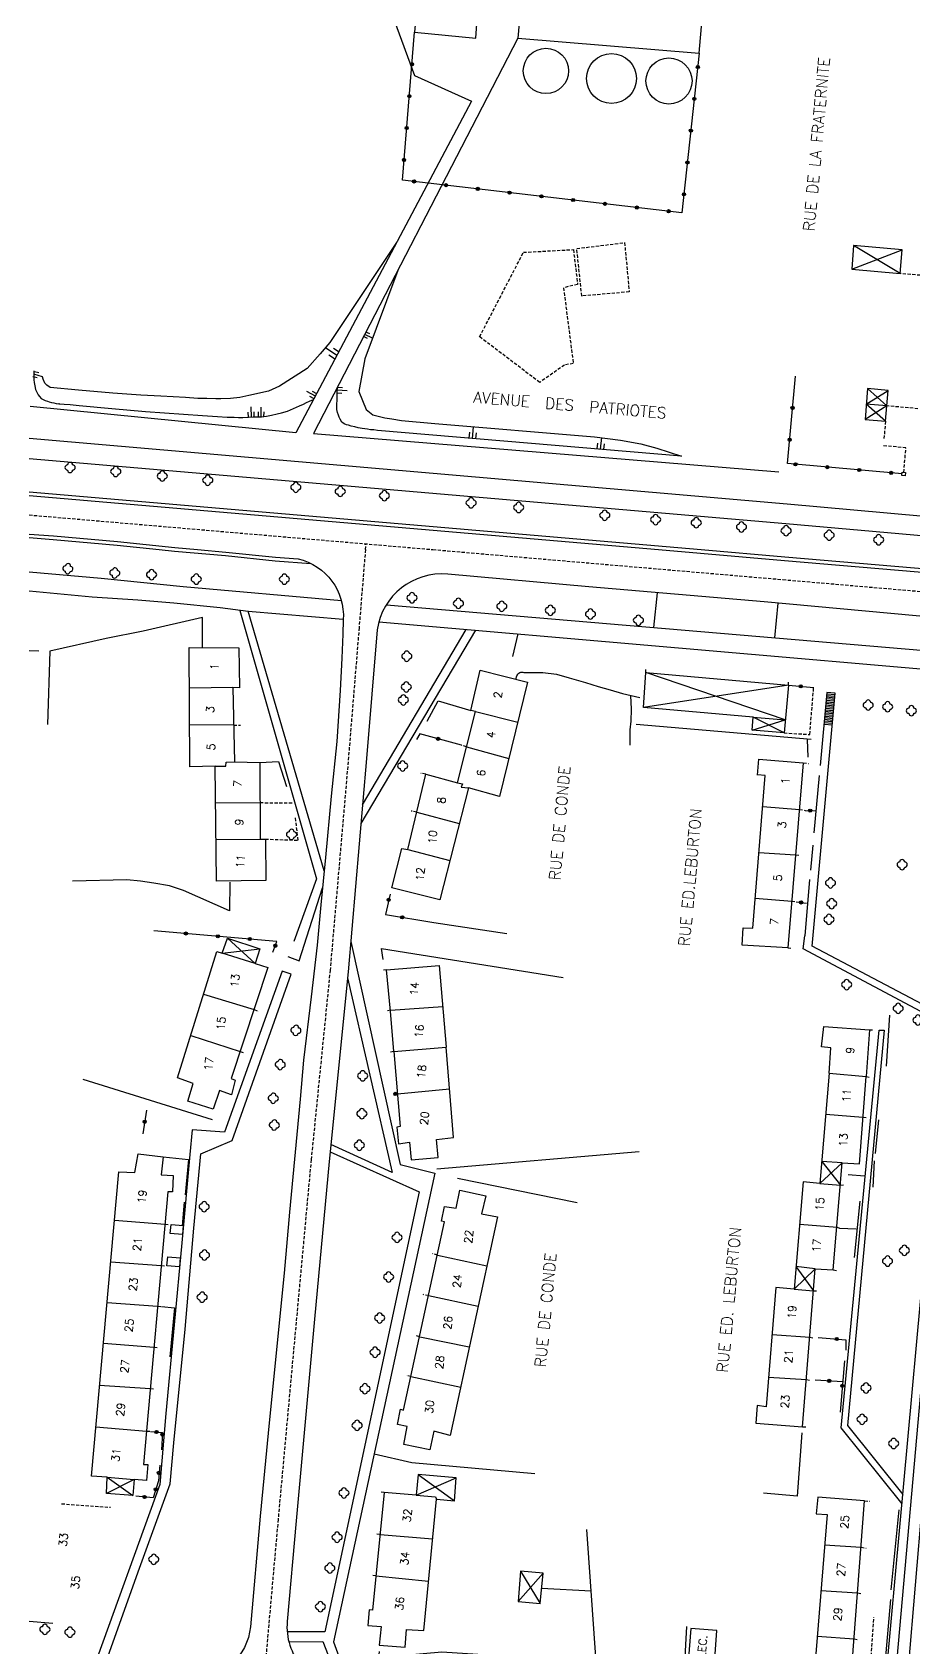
# Model space of a CAD drawing. Header units: millimetres. Extents: x 112998 to 114000, y 125000 to 126000.
# Drawn here: x 113500.5 to 113638.1, y 125328.5 to 125580.8 of the extents above; entities that cross this region are included whole.
import ezdxf
from ezdxf.enums import TextEntityAlignment as Align

# ---------------------------------------------------------------- set-up
doc = ezdxf.new("R2010")
doc.units = ezdxf.units.MM
doc.linetypes.add('DASHED', pattern=[0.75, 0.5, -0.25])
doc.layers.get('0').update_dxf_attribs({"linetype": 'CONTINUOUS'})
for name, color, linetype in [('W0001', 6, 'DASHED'), ('W0008', 7, 'CONTINUOUS'), ('W0100', 7, 'CONTINUOUS'), ('W0112', 1, 'DASHED'), ('W0122', 7, 'DASHED'), ('W0211', 2, 'CONTINUOUS'), ('W0300', 7, 'CONTINUOUS'), ('W0310', 3, 'CONTINUOUS'), ('W0322', 7, 'CONTINUOUS'), ('W0984', 7, 'CONTINUOUS'), ('W0989', 7, 'CONTINUOUS'), ('W0991', 7, 'CONTINUOUS')]:
    doc.layers.add(name, color=color, linetype=linetype)
doc.styles.get("Standard").update_dxf_attribs({"font": 'romans.shx', "width": 0.85})

# ---------------------------------------------------------------- blocks, each defined once
blk = doc.blocks.new('OH01')
at = {"layer": 'W0322', "color": 0}
for radius in [0.25, 0.15]:
    blk.add_circle((0, 0), radius, dxfattribs=at)
blk = doc.blocks.new('TP15')
at = {"color": 0}
for p, q in [((-0.29, 0.5), (-0.29, 0)), ((0, 1), (0, 0)), ((0.29, 0.5), (0.29, 0))]:
    blk.add_line(p, q, dxfattribs=at)
blk = doc.blocks.new('TP10')
at = {"layer": 'W0300', "color": 0}
for centre, start, end in [((-0.4, 0), 90, 270), ((0, 0.4), 0, 180), ((0.4, 0), 270, 90), ((0, -0.4), 180, 360)]:
    blk.add_arc(centre, 0.4, start, end, dxfattribs=at)

msp = doc.modelspace()

# ---------------------------------------------------------------- linework, layer by layer
at = {"layer": 'W0001'}
for points in [[(113500, 125505.41), (113563.03, 125500)], [(113552.49, 125500), (113552.57, 125500.9)], [(113563.03, 125500), (113617.67, 125495.31), (113817.15, 125478.14), (113829.23, 125477.1)]]:
    msp.add_lwpolyline(points, dxfattribs=at)
msp.add_lwpolyline([(113552.49, 125500), (113551.5, 125487.8), (113549.85, 125467.6), (113546.98, 125434.3), (113544.02, 125404.7), (113541.74, 125380.04), (113538.86, 125348.5), (113536.35, 125320.24, 24.309069)], format="xyb", dxfattribs=at)
at = {"layer": 'W0008'}
for points in [[(113500, 125517.42), (113618.3, 125507.12), (113650.14, 125504.3), (113651.05, 125514.67)], [(113500, 125514.23), (113618.11, 125504.05), (113649.87, 125501.24), (113649.76, 125500)], [(113500, 125509), (113604.91, 125500)], [(113500, 125508.43), (113598.26, 125500)], [(113500, 125502.43), (113503.79, 125502.12), (113513.81, 125501.25), (113522.76, 125500.31), (113526.26, 125500)], [(113500, 125501.87), (113503.74, 125501.56), (113513.76, 125500.69), (113520.29, 125500)], [(113598.26, 125500), (113617.93, 125498.31), (113644.31, 125496.05), (113644.36, 125496.62)]]:
    msp.add_lwpolyline(points, dxfattribs=at)
for points in [[(113520.29, 125500), (113522.71, 125499.75), (113530.64, 125499.05), (113538.4, 125498.25), (113543.96, 125497.84, -0.302712)], [(113526.26, 125500), (113530.7, 125499.61), (113538.45, 125498.81), (113541.99, 125498.55, -0.366264), (113549.03, 125489.04), (113548.99, 125486.77), (113548.79, 125483.01), (113548.57, 125477.96), (113548.01, 125470.01), (113547.15, 125461.5), (113546.28, 125451.89), (113545.53, 125444.51), (113544.96, 125438.22), (113544.02, 125430.12), (113542.85, 125420.26), (113542.31, 125414.15), (113540.63, 125396.5), (113539.8, 125386.98), (113538.43, 125373.47), (113537.3, 125361.97), (113536.06, 125348.99), (113534.53, 125331.72, -0.405801), (113525.47, 125323.9)], [(113604.91, 125500), (113617.98, 125498.88), (113646.77, 125496.41, 0.343311), (113652.75, 125500)], [(113637.26, 125325.32), (113640.56, 125364.07), (113644.29, 125405.85), (113648.15, 125448.35), (113651.11, 125478.88, 0.418722), (113642.4, 125489.3), (113614.72, 125491.81), (113587.37, 125494.19), (113565.34, 125496.15, 0.39661), (113554.31, 125487.48), (113552.67, 125467.36), (113549.8, 125434.04), (113546.84, 125404.42), (113544.56, 125379.78), (113541.68, 125348.25), (113540.28, 125332.56, 0.423306), (113549.14, 125322.3), (113561.33, 125321.38), (113577.84, 125320.06), (113602.55, 125318.19), (113627.12, 125316.55, 0.410707), (113637.26, 125325.32, -0.21748)]]:
    msp.add_lwpolyline(points, format="xyb", dxfattribs=at)
at = {"layer": 'W0100'}
for points in [[(113560.17, 125580.8), (113569.73, 125579.89), (113569.95, 125582.85), (113576.48, 125582.25), (113576.27, 125579.9), (113604.61, 125577.52), (113605.51, 125588.31), (113602.22, 125588.51), (113602.1, 125588.07), (113591.58, 125588.97), (113591.58, 125589.46), (113588.33, 125589.76), (113588.23, 125589.26), (113578, 125590.15), (113578.19, 125592.33), (113561.36, 125593.76)], [(113628.44, 125543.79), (113635.96, 125543.13), (113636.29, 125546.81), (113628.67, 125547.48)], [(113630.5, 125520.31), (113633.67, 125520.04), (113634.09, 125524.86), (113630.84, 125525.15)], [(113524.98, 125484.71), (113532.75, 125484.65), (113532.82, 125478.41), (113531.81, 125478.43), (113532.06, 125466.86), (113536, 125466.74), (113536.07, 125454.75), (113536.88, 125454.76), (113536.96, 125448.31), (113529.23, 125448.22), (113529.03, 125466.16), (113525.06, 125466.07)], [(113570.38, 125481.16), (113577.81, 125479.28), (113573.41, 125461.45), (113568.56, 125462.78), (113564.1, 125445.3), (113556.61, 125447.17), (113558.15, 125453.31), (113559.11, 125453.13), (113561.91, 125464.93), (113566.85, 125463.56), (113569.67, 125474.68), (113568.93, 125474.86)], [(113612.85, 125471.81), (113613.04, 125473.81), (113595.9, 125475.31), (113596.27, 125480.79), (113618.51, 125478.81), (113617.85, 125471.36)], [(113613.69, 125464.78), (113613.9, 125467.27), (113620.83, 125466.67), (113618.42, 125437.79), (113611.3, 125438.22), (113611.45, 125440.93), (113612.97, 125440.86), (113614.89, 125464.73), (113613.7, 125464.81)], [(113524.76, 125413.83), (113525.62, 125416.6), (113523.15, 125417.46), (113529.31, 125437.19), (113530.15, 125436.94), (113530.98, 125439.28), (113536.01, 125437.65), (113535.3, 125435.34), (113537.28, 125434.72), (113531.56, 125417.37), (113532.14, 125417.13), (113531.59, 125414.81), (113529.72, 125415.48), (113528.75, 125412.59)], [(113517, 125405.62), (113520.91, 125405.12), (113520.63, 125402.34), (113522.46, 125402.22), (113522.36, 125399.67), (113521.66, 125399.69), (113517.85, 125357.09), (113518.53, 125357.05), (113518.3, 125354.6), (113516.37, 125354.75), (113516.2, 125352.23), (113512.1, 125352.53), (113512.16, 125355.08), (113509.72, 125355.23), (113514, 125402.78), (113516.52, 125402.67)], [(113562.56, 125359.38), (113558.49, 125360.21), (113559.03, 125363.03), (113557.52, 125363.33), (113557.95, 125365.73), (113558.46, 125365.57), (113564.85, 125394.96), (113564.37, 125395.08), (113564.84, 125397.37), (113566.67, 125397.13), (113567.25, 125399.91), (113571.28, 125399.07), (113570.63, 125396.24), (113573.09, 125395.75), (113565.73, 125361.62), (113563.17, 125362.27)], [(113522.15, 125394.55), (113524.06, 125394.39), (113523.94, 125393.01), (113521.99, 125393.17)], [(113521.67, 125389.51), (113523.58, 125389.35), (113523.46, 125387.97), (113521.51, 125388.13)], [(113620.93, 125323), (113628.2, 125322.53), (113630.41, 125351.42), (113623.12, 125351.98), (113622.87, 125349.39), (113624.56, 125349.28), (113622.62, 125325.59), (113621.09, 125325.76)], [(113576.35, 125335.65), (113579.75, 125335.37), (113580.22, 125340.12), (113576.69, 125340.41)], [(113602.77, 125324.91), (113606.87, 125324.55), (113607.36, 125331.13), (113603.31, 125331.46)]]:
    msp.add_lwpolyline(points, close=True, dxfattribs=at)
for points in [[(113635.96, 125543.13), (113628.67, 125547.48)], [(113628.44, 125543.79), (113636.29, 125546.81)], [(113633.88, 125522.44), (113630.67, 125522.72)], [(113634.85, 125319.69), (113649.15, 125480.23), (113651.15, 125480.13)], [(113531.81, 125478.43), (113525.01, 125478.33)], [(113618.51, 125478.81), (113595.9, 125475.31)], [(113625.78, 125476.81), (113624.46, 125476.93)], [(113625.8, 125477.06), (113624.48, 125477.17)], [(113625.82, 125477.3), (113624.51, 125477.42)], [(113569.67, 125474.68), (113576.26, 125473.02)], [(113625.55, 125474.32), (113624.23, 125474.44)], [(113625.57, 125474.57), (113624.26, 125474.69)], [(113625.59, 125474.81), (113624.28, 125474.93)], [(113625.62, 125475.06), (113624.3, 125475.18)], [(113625.64, 125475.31), (113624.32, 125475.43)], [(113625.66, 125475.56), (113624.35, 125475.68)], [(113625.69, 125475.81), (113624.37, 125475.93)], [(113625.71, 125476.06), (113624.39, 125476.18)], [(113625.73, 125476.31), (113624.41, 125476.43)], [(113625.75, 125476.56), (113624.44, 125476.68)], [(113531.94, 125472.56), (113525.03, 125472.6)], [(113617.85, 125471.36), (113613.04, 125473.81)], [(113613.04, 125473.81), (113618.03, 125473.42)], [(113625.39, 125472.57), (113624.08, 125472.69)], [(113625.41, 125472.82), (113624.1, 125472.94)], [(113625.44, 125473.07), (113624.12, 125473.19)], [(113625.46, 125473.32), (113624.14, 125473.44)], [(113625.48, 125473.57), (113624.17, 125473.69)], [(113625.5, 125473.82), (113624.19, 125473.94)], [(113625.53, 125474.07), (113624.21, 125474.19)], [(113529.03, 125466.16), (113530.71, 125466.15), (113530.73, 125466.77), (113532.06, 125466.86)], [(113568.27, 125469.17), (113574.87, 125467.37)], [(113566.85, 125463.56), (113567.62, 125463.4), (113567.44, 125462.87), (113568.56, 125462.78)], [(113529.1, 125460.46), (113536.05, 125460.47)], [(113614.5, 125459.88), (113620.23, 125459.41)], [(113560.5, 125459), (113567.14, 125457.23)], [(113529.16, 125454.71), (113536.07, 125454.75)], [(113559.11, 125453.13), (113565.67, 125451.44)], [(113613.92, 125452.67), (113619.63, 125452.33)], [(113613.35, 125445.52), (113619.03, 125445.06)], [(113535.3, 125435.34), (113530.98, 125439.28)], [(113633.28, 125318.29), (113643.1, 125425.77), (113620.83, 125437.61), (113621.09, 125439.68)], [(113530.15, 125436.94), (113536.01, 125437.65)], [(113535.3, 125435.34), (113530.15, 125436.94)], [(113556.91, 125421.57), (113556.42, 125427.87), (113555.8, 125434.35), (113564, 125435.05), (113565.1, 125422.26)], [(113549.7, 125433.08), (113556.69, 125402.71), (113547.1, 125407.08)], [(113527.23, 125430.53), (113535.11, 125428.13)], [(113556.4, 125428.04), (113564.55, 125428.6)], [(113525.22, 125424.09), (113532.95, 125421.61)], [(113624.89, 125418.22), (113625.15, 125422.16), (113623.66, 125422.33), (113624.04, 125425.5), (113631.16, 125424.98), (113630.65, 125417.7)], [(113636.26, 125350.94), (113626.77, 125362.8), (113632.67, 125424.92), (113633.48, 125424.9), (113627.75, 125363.17), (113636.39, 125352.38)], [(113556.91, 125421.57), (113565.1, 125422.26)], [(113556.91, 125421.57), (113557.93, 125409.86), (113557.41, 125409.75), (113557.63, 125407.18), (113559.35, 125407.43), (113559.61, 125404.68), (113563.83, 125405.03), (113563.57, 125407.87), (113566.26, 125408.15), (113565.1, 125422.26)], [(113624.89, 125418.22), (113623.42, 125400.98), (113620.84, 125401.25), (113619.39, 125384.45), (113616.58, 125384.73), (113615.03, 125366.1), (113613.64, 125366.27), (113613.42, 125363.51), (113620.74, 125362.97), (113622.7, 125387.66), (113625.52, 125387.48), (113626.93, 125404.21), (113629.6, 125404.02), (113630.65, 125417.7)], [(113624.89, 125418.22), (113630.65, 125417.7)], [(113557.48, 125415), (113565.63, 125415.75)], [(113624.34, 125411.8), (113630.16, 125411.35)], [(113546.99, 125405.93), (113560.9, 125399.69), (113546.15, 125330.92), (113540.42, 125330.92)], [(113623.42, 125400.98), (113626.93, 125404.21)], [(113623.71, 125404.41), (113626.64, 125400.71)], [(113626.93, 125404.21), (113623.71, 125404.41)], [(113623.42, 125400.98), (113626.64, 125400.71)], [(113513.32, 125395.24), (113521.21, 125394.6)], [(113620.32, 125394.62), (113626.11, 125394.16)], [(113512.74, 125388.72), (113520.63, 125388.16)], [(113563.73, 125389.78), (113571.44, 125388.12)], [(113619.39, 125384.45), (113622.7, 125387.66)], [(113619.7, 125388), (113622.42, 125384.22)], [(113622.7, 125387.66), (113619.7, 125388)], [(113562.35, 125383.45), (113570.08, 125381.82)], [(113619.39, 125384.45), (113622.42, 125384.22)], [(113512.17, 125382.38), (113520.06, 125381.8)], [(113511.59, 125376.03), (113519.49, 125375.39)], [(113560.96, 125377.04), (113568.71, 125375.44)], [(113615.97, 125377.4), (113621.85, 125376.99)], [(113559.6, 125370.82), (113567.36, 125369.18)], [(113511, 125369.45), (113518.91, 125368.94)], [(113615.42, 125370.72), (113621.32, 125370.36)], [(113510.41, 125362.94), (113518.32, 125362.3)], [(113516.37, 125354.75), (113512.1, 125352.53)], [(113512.16, 125355.08), (113516.2, 125352.23)], [(113512.16, 125355.08), (113516.37, 125354.75)], [(113553.1, 125334.36), (113552.88, 125331.93), (113554.93, 125331.79), (113554.65, 125328.83), (113558.67, 125328.55), (113558.91, 125331.32), (113561.6, 125331.15), (113563.57, 125351.66), (113566.4, 125351.42), (113566.66, 125354.99), (113560.7, 125355.5), (113560.43, 125352.31), (113555.43, 125352.71), (113553.61, 125334.3), (113553.1, 125334.36)], [(113560.43, 125352.31), (113566.66, 125354.99)], [(113560.7, 125355.5), (113566.4, 125351.42)], [(113560.43, 125352.31), (113563.44, 125352.03), (113563.57, 125351.66)], [(113554.78, 125346.16), (113562.97, 125345.48)], [(113624.17, 125344.52), (113629.86, 125344.14)], [(113554.14, 125339.67), (113562.34, 125338.84)], [(113580.22, 125340.12), (113576.35, 125335.65)], [(113576.69, 125340.41), (113579.75, 125335.37)], [(113623.58, 125337.39), (113629.31, 125337.01)], [(113623, 125330.25), (113628.76, 125329.82)]]:
    msp.add_lwpolyline(points, dxfattribs=at)
at = {"layer": 'W0112'}
for points in [[(113653.29, 125541.53), (113635.96, 125543.13)], [(113638.74, 125522.01), (113633.88, 125522.44)], [(113633.67, 125520.04), (113633.43, 125517.33), (113633.4, 125517.33), (113633.4, 125517.33)], [(113636.52, 125512.05), (113636.86, 125515.9), (113633.16, 125516.23)], [(113636.23, 125511.58), (113636.28, 125512.08)], [(113636.73, 125511.53), (113636.23, 125511.58)], [(113636.28, 125512.08), (113636.77, 125512.03)], [(113636.77, 125512.03), (113636.73, 125511.53)], [(113596.27, 125480.79), (113596.29, 125481.53)], [(113618.51, 125478.81), (113618.55, 125479.37)], [(113617.85, 125471.36), (113621.86, 125471.12), (113622.46, 125478.46)], [(113531.94, 125472.56), (113532.98, 125472.57)], [(113568.27, 125469.17), (113567.48, 125469.44)], [(113561.91, 125464.93), (113561.16, 125465.04)], [(113620.83, 125466.67), (113621.64, 125466.59)], [(113536.05, 125460.47), (113541.17, 125460.41)], [(113560.5, 125459), (113559.65, 125459.16)], [(113620.23, 125459.41), (113621.11, 125459.25)], [(113536.88, 125454.76), (113542.01, 125454.6), (113541.53, 125458.3)], [(113619.63, 125452.33), (113620.25, 125452.23)], [(113619.03, 125445.06), (113619.71, 125444.99)], [(113618.42, 125437.79), (113619.12, 125437.72)], [(113555.8, 125434.35), (113555.26, 125434.29)], [(113535.11, 125428.13), (113535.8, 125427.83)], [(113556.4, 125428.04), (113555.95, 125427.93)], [(113631.16, 125424.98), (113631.83, 125424.97)], [(113532.95, 125421.61), (113533.5, 125421.43)], [(113556.91, 125421.57), (113556.32, 125421.49)], [(113630.65, 125417.7), (113631.24, 125417.57)], [(113557.48, 125415), (113556.81, 125414.93)], [(113630.16, 125411.35), (113630.75, 125411.24)], [(113626.64, 125400.71), (113627.19, 125400.75)], [(113521.21, 125394.6), (113521.79, 125394.55)], [(113626.11, 125394.16), (113626.51, 125394.01)], [(113563.73, 125389.78), (113562.94, 125390.02)], [(113520.63, 125388.16), (113521.21, 125388.11)], [(113625.52, 125387.48), (113626.18, 125387.38)], [(113562.35, 125383.45), (113561.53, 125383.61)], [(113622.42, 125384.22), (113623.02, 125384.2)], [(113520.06, 125381.8), (113520.65, 125381.75)], [(113560.96, 125377.04), (113560.44, 125377.2)], [(113621.85, 125376.99), (113622.47, 125376.82)], [(113519.49, 125375.39), (113520.06, 125375.34)], [(113559.6, 125370.82), (113558.84, 125370.96)], [(113518.91, 125368.94), (113519.46, 125368.9)], [(113621.32, 125370.36), (113621.92, 125370.24)], [(113518.32, 125362.3), (113518.92, 125362.25)], [(113620.74, 125362.97), (113621.41, 125362.95)], [(113505.07, 125350.94), (113512.7, 125350.4)], [(113555.43, 125352.71), (113554.71, 125352.78)], [(113630.41, 125351.42), (113631.21, 125351.34)], [(113554.78, 125346.16), (113554.17, 125346.22)], [(113629.86, 125344.14), (113630.65, 125344.02)], [(113554.14, 125339.67), (113553.49, 125339.73)], [(113629.31, 125337.01), (113629.96, 125336.89)], [(113631.17, 125323.43), (113631.85, 125333.25)], [(113628.76, 125329.82), (113629.32, 125329.72)]]:
    msp.add_lwpolyline(points, dxfattribs=at)
at = {"layer": 'W0122'}
for points in [[(113585.48, 125547.02), (113592.94, 125547.95), (113593.67, 125540.25), (113586.27, 125539.61)], [(113579.69, 125526.11), (113570.32, 125533.24), (113577.16, 125546.44), (113584.95, 125546.86), (113585.62, 125541.41), (113583.41, 125540.9), (113583.41, 125540.9), (113584.94, 125529.07), (113583.57, 125528.83)]]:
    msp.add_lwpolyline(points, close=True, dxfattribs=at)
at = {"layer": 'W0211'}
for points in [[(113500.72, 125527.91), (113500.71, 125527.39), (113500.74, 125526.81), (113500.75, 125526.53), (113500.78, 125526.11), (113500.88, 125525.57), (113501, 125525.02), (113501.18, 125524.59), (113501.39, 125524.17), (113501.59, 125523.9), (113501.88, 125523.61), (113502.17, 125523.42), (113502.52, 125523.3), (113502.84, 125523.2), (113503.15, 125523.08), (113503.47, 125523), (113503.87, 125522.9), (113504.22, 125522.82), (113504.76, 125522.75), (113504.61, 125522.78), (113505.45, 125522.69), (113506.42, 125522.66), (113507.8, 125522.49), (113512.89, 125522.02), (113518.18, 125521.57), (113527.05, 125520.95), (113529.41, 125520.8), (113530.9, 125520.68), (113531.38, 125520.67), (113532, 125520.66), (113532.66, 125520.65), (113533.37, 125520.63), (113534.22, 125520.67), (113534.99, 125520.71), (113535.71, 125520.76), (113536.26, 125520.76), (113537.04, 125520.82), (113537.81, 125520.99), (113538.73, 125521.23), (113539.38, 125521.35), (113540.33, 125521.63), (113541.28, 125522.05), (113542.18, 125522.45), (113542.8, 125522.69), (113543.27, 125522.96), (113543.77, 125523.18), (113544.37, 125523.46)], [(113601.83, 125514.6), (113554.36, 125518.61), (113553.82, 125518.69), (113553.29, 125518.73), (113552.8, 125518.8), (113552, 125518.9), (113551.34, 125519.04), (113550.82, 125519.16), (113550.28, 125519.27), (113549.85, 125519.44), (113549.56, 125519.47), (113549.17, 125519.65), (113548.79, 125519.89), (113548.54, 125520.37), (113548.39, 125520.7), (113548.27, 125520.98), (113548.14, 125521.39), (113548.02, 125521.88), (113548.06, 125524.15), (113548.08, 125525), (113548.23, 125525.58)], [(113588.25, 125517.63), (113592.29, 125517.09), (113595.5, 125516.5), (113598, 125515.83), (113601.83, 125514.6)]]:
    msp.add_lwpolyline(points, dxfattribs=at)
at = {"layer": 'W0310'}
for points in [[(113541.62, 125518.26), (113500.15, 125522.34)], [(113544.38, 125518.13), (113617.03, 125512.13)], [(113527.05, 125484.62), (113527.04, 125489.39), (113517.82, 125487.26), (113512.04, 125486.12), (113503.22, 125484.11), (113502.84, 125472.68)], [(113576.26, 125486.82), (113575.44, 125483.3)], [(113593.89, 125477.22), (113593.96, 125475.06), (113593.92, 125473.17), (113593.78, 125471.86), (113593.74, 125470.31), (113593.74, 125469.47)], [(113562.12, 125473.18), (113563.82, 125476.37), (113568.93, 125474.86)], [(113594.73, 125472.73), (113622.08, 125470.37)], [(113621.44, 125470.35), (113621.54, 125467.55)], [(113536, 125466.74), (113538.9, 125466.88), (113540.16, 125462.97)], [(113623.32, 125464.7), (113622.51, 125455.75)], [(113622.33, 125453.8), (113621.95, 125449.94)], [(113531.33, 125448.04), (113531.25, 125443.57), (113524.08, 125446.73), (113521.91, 125447.46), (113519.46, 125447.91), (113517.39, 125448.19), (113515.27, 125448.41), (113506.78, 125448.19)], [(113621.8, 125448.45), (113621.09, 125439.68)], [(113563.15, 125441.76), (113574.58, 125440.02)], [(113555.24, 125435.97), (113555.01, 125437.66), (113583.36, 125433.15)], [(113634.3, 125427.27), (113633.79, 125419.31)], [(113528.64, 125410.91), (113508.42, 125417.21)], [(113632.56, 125410.92), (113632.07, 125405.65)], [(113520.91, 125405.12), (113524.85, 125404.71), (113524.36, 125399.19)], [(113563.66, 125403.26), (113595.23, 125405.98)], [(113631.91, 125404.53), (113631.7, 125400.42)], [(113566.87, 125401.8), (113585.52, 125397.99)], [(113627.87, 125402.4), (113630.38, 125402.15)], [(113524.22, 125398.06), (113523.9, 125394.37)], [(113629.65, 125398.22), (113628.77, 125389.42)], [(113626.51, 125394.01), (113629.07, 125393.88)], [(113520.65, 125381.75), (113522.71, 125381.57), (113521.98, 125373.91)], [(113620.6, 125362.01), (113619.89, 125352.11), (113614.63, 125352.58)], [(113553.86, 125358.74), (113559.71, 125357.41), (113578.93, 125355.65)], [(113634.54, 125337.48), (113635.81, 125349.99)], [(113554.63, 125327.87), (113554.55, 125326.94), (113564.43, 125327.81), (113588.5, 125326.27), (113587.03, 125346.92)], [(113587.71, 125337.31), (113579.98, 125337.71)], [(113634.43, 125335.97), (113633.59, 125325.88)], [(113500, 125332.62), (113503.69, 125332.31)], [(113602.61, 125331.79), (113602.01, 125320.33)]]:
    msp.add_lwpolyline(points, dxfattribs=at)
msp.add_lwpolyline([(113575.98, 125479.74), (113576.14, 125480.28, -0.459281), (113577.24, 125480.79), (113580.18, 125480.81), (113582.32, 125480.56), (113584.29, 125479.96), (113586.82, 125479.24), (113588.83, 125478.63), (113590.72, 125478.09), (113592.61, 125477.51), (113595.31, 125476.9)], format="xyb", dxfattribs=at)
at = {"layer": 'W0322'}
for points in [[(113604.61, 125577.52), (113601.9, 125552.6), (113558.26, 125557.72), (113560.17, 125580.8)], [(113636.25, 125511.83), (113618.36, 125513.43), (113619.63, 125527.11)], [(113501.5, 125484.11), (113500, 125484.19)], [(113618.51, 125478.81), (113622.46, 125478.46)], [(113567.48, 125469.44), (113560.96, 125471.2), (113560.46, 125470.31)], [(113621.11, 125459.25), (113622.76, 125459.19)], [(113556.33, 125446.19), (113555.61, 125442.98), (113563.15, 125441.76)], [(113619.71, 125444.99), (113621.33, 125444.76)], [(113538.03, 125437.09), (113538.68, 125438.8), (113519.48, 125440.45)], [(113518.32, 125412.41), (113517.76, 125408.72)], [(113623.16, 125376.93), (113627.5, 125376.55), (113627.47, 125374.92)], [(113627.26, 125373.28), (113626.6, 125365.24)], [(113626.99, 125370.01), (113622.68, 125370.25)], [(113518.92, 125362.25), (113520.84, 125362.07), (113520.65, 125359.36)], [(113520.38, 125356.99), (113520.17, 125354.54), (113519.34, 125351.87), (113516.66, 125352.12)]]:
    msp.add_lwpolyline(points, dxfattribs=at)
at = {"layer": 'W0989'}
for points in [[(113560.48, 125584.14), (113557.01, 125582.56), (113560.15, 125574.04), (113569.04, 125570.03), (113541.62, 125518.26)], [(113576.27, 125579.9), (113544.38, 125518.13)], [(113557.36, 125547.97), (113546.93, 125532.35), (113545.41, 125530.56), (113543.39, 125528.27), (113539.08, 125525.51), (113537.36, 125524.72), (113534.31, 125524.07), (113532.9, 125523.77), (113531.45, 125523.6), (113529.91, 125523.55), (113529.13, 125523.56), (113527.76, 125523.58), (113526.32, 125523.62), (113524.41, 125523.74), (113520.53, 125523.94), (113517.41, 125524.11), (113513.06, 125524.43), (113507.72, 125524.91), (113503.27, 125525.31), (113502.78, 125525.7), (113502.47, 125526.01), (113502.2, 125526.63), (113502.06, 125527)], [(113557.54, 125543.62), (113552.4, 125529.82), (113551.46, 125524.7), (113551.46, 125524.7), (113552.62, 125521.88), (113553.67, 125521.06), (113555.54, 125520.57), (113556.62, 125520.41), (113558.12, 125520.16), (113563.31, 125519.67), (113588.25, 125517.63)], [(113548.76, 125492), (113524.05, 125494.2), (113511.26, 125495.48), (113500, 125496.48)], [(113500, 125493.54), (113509.82, 125492.62), (113516.96, 125492.13), (113522.56, 125491.66), (113529.8, 125490.97), (113534.18, 125490.38), (113549.04, 125489.13)], [(113597.51, 125487.84), (113598.07, 125493.26)], [(113532.87, 125490.5), (113544.84, 125448.58), (113541.3, 125438.75)], [(113546.07, 125449.81), (113534.18, 125490.38)], [(113555.76, 125491.39), (113648.4, 125483.51)], [(113616.42, 125486.23), (113616.91, 125491.61)], [(113569.67, 125487.39), (113551.8, 125457.21)], [(113552.05, 125460.11), (113568.23, 125487.52)], [(113554.57, 125488.7), (113648.13, 125480.57), (113643.26, 125426.94), (113622.25, 125438.02), (113625.84, 125477.55), (113624.53, 125477.67), (113623.49, 125466.29)], [(113540.36, 125436.41), (113542.15, 125435.78), (113545.8, 125447.16)], [(113550.21, 125438.75), (113557.94, 125403.92), (113563.33, 125402.59), (113547.52, 125329.39), (113550.13, 125322.23)], [(113511.51, 125324.82), (113517, 125340.3), (113522.01, 125354.03), (113522.6, 125360.48), (113524.33, 125378.24), (113525.73, 125394.01), (113526.82, 125405.63), (113531.69, 125407.71), (113540.9, 125433.65), (113539.48, 125434.16), (113530.47, 125409), (113525.43, 125409.38), (113525.08, 125405.48), (113523.81, 125391.68), (113522.66, 125378.88), (113521.36, 125365.05), (113520.38, 125353.97), (113509.92, 125324.99)], [(113540.54, 125329.38), (113545.86, 125329.44), (113548.59, 125322.35)]]:
    msp.add_lwpolyline(points, dxfattribs=at)
for centre, radius in [((113580.67, 125574.77), 3.54), ((113590.89, 125573.58), 3.89), ((113599.87, 125573.2), 3.6)]:
    msp.add_circle(centre, radius, dxfattribs=at)
at = {"layer": 'W0991'}
for points in [[(113630.84, 125525.15), (113633.88, 125522.44), (113630.5, 125520.31)], [(113633.67, 125520.04), (113630.67, 125522.72), (113634.09, 125524.86)], [(113612.85, 125471.81), (113618.03, 125473.42), (113596.27, 125480.79)]]:
    msp.add_lwpolyline(points, dxfattribs=at)

# ---------------------------------------------------------------- block references
at = {"layer": 'W0211'}
for p, xscale, yscale, zscale, rotation in [((113552.38, 125533.62), 1.353041124841392, 1.353041124841391, 1.353041124841391, 244.7253781784659), ((113548.03, 125530.36), 2.141675728340271, 2.141675728340271, 2.141675728340271, 55.90745992788982), ((113500.71, 125527.39), 1.407342704870673, 1.407342704870674, 1.407342704870674, 254.041590317639), ((113544.66, 125523.99), 1.558110109146881, 1.558110109146881, 1.558110109146881, 62.00794695235093), ((113548.08, 125524.89), 1.565612928024874, 1.565612928024874, 1.565612928024874, 265.965217152555), ((113534.63, 125520.69), 1.612732999446715, 1.612732999446715, 1.612732999446715, 1.402728821562405), ((113536.17, 125520.76), 1.498867147506573, 1.498867147506573, 1.498867147506573, 359.6965532091793), ((113569.17, 125517.36), 1.825610617720575, 1.825610617720573, 1.825610617720573, 355.1213756264461), ((113589.13, 125515.67), 1.824211611415739, 1.824211611415739, 1.824211611415739, 353.0953074363081)]:
    msp.add_blockref('TP15', p, dxfattribs=dict(at, xscale=xscale, yscale=yscale, zscale=zscale, rotation=rotation))
at = {"layer": 'W0300'}
for p in [(113506.39, 125512.82), (113513.52, 125512.2), (113520.78, 125511.49), (113527.88, 125510.83), (113541.63, 125509.73), (113548.56, 125509.09), (113555.45, 125508.42), (113568.99, 125507.3), (113576.41, 125506.58), (113589.85, 125505.36), (113597.79, 125504.68), (113604.13, 125504.2), (113611.19, 125503.53), (113618.16, 125502.95), (113624.88, 125502.25), (113632.61, 125501.53), (113519.11, 125496.08), (113526.08, 125495.39), (113539.84, 125495.38), (113559.76, 125492.47), (113567.01, 125491.6), (113573.78, 125491.14), (113581.36, 125490.51), (113587.62, 125489.93), (113595.11, 125488.95), (113558.95, 125483.34), (113558.87, 125478.54), (113558.41, 125476.51), (113630.97, 125475.71), (113634, 125475.45), (113637.71, 125474.83), (113558.3, 125466.2), (113636.27, 125450.78), (113625.09, 125447.93), (113625.27, 125444.69), (113624.85, 125442.23), (113627.61, 125432.04), (113635.65, 125428.33), (113638.74, 125426.5), (113552.06, 125417.79), (113551.94, 125411.88), (113551.54, 125406.95), (113557.43, 125392.55), (113636.62, 125390.53), (113633.99, 125388.85), (113556.11, 125386.37), (113554.71, 125379.97), (113554, 125374.61), (113552.42, 125368.91), (113630.63, 125369.03), (113551.19, 125363.19), (113630.02, 125364.14), (113634.95, 125360.36), (113549.14, 125352.63), (113548.07, 125345.71), (113546.94, 125340.9), (113545.46, 125334.87)]:
    msp.add_blockref('TP10', p, dxfattribs=at)
at = {"layer": 'W0300', "xscale": 0.01269294387020636, "yscale": -0.0001739303261274472, "zscale": 0.01269294387020636}
msp.add_blockref('TP10', (113568.99, 125507.26), dxfattribs=at)
at = {"layer": 'W0300'}
for p, rotation in [((113506.04, 125497.01), 355.3150865167932), ((113513.37, 125496.35), 355.3150865167932), ((113540.96, 125455.5), 178.9744381089192), ((113541.63, 125424.89), 265.3389338872088), ((113539.19, 125419.54), 265.3389338872088), ((113538.1, 125414.29), 265.3389338872088), ((113538.26, 125410.1), 265.3389338872088), ((113527.32, 125397.35), 178.9744381089192), ((113527.37, 125389.8), 178.9744381089192), ((113527, 125383.21), 178.9744381089192), ((113519.45, 125342.27), 178.9744381089192), ((113502.46, 125331.32), 359.536084469207), ((113506.36, 125330.88), 359.536084469207)]:
    msp.add_blockref('TP10', p, dxfattribs=dict(at, rotation=rotation))
at = {"layer": 'W0322'}
for p, rotation in [((113559.76, 125575.82), 85.27153507471048), ((113604.38, 125575.38), 263.7808090593214), ((113559.34, 125570.83), 85.27153507471048), ((113603.84, 125570.41), 263.7808090593214), ((113558.93, 125565.85), 85.27153507471048), ((113603.3, 125565.44), 263.7808090593214), ((113558.52, 125560.87), 85.27153507471048), ((113602.76, 125560.47), 263.7808090593214), ((113560.09, 125557.51), 173.3077130661482), ((113565.06, 125556.93), 173.3077130661482), ((113570.03, 125556.34), 173.3077130661482), ((113574.99, 125555.76), 173.3077130661482), ((113579.96, 125555.18), 173.3077130661482), ((113602.21, 125555.49), 263.7808090593214), ((113584.92, 125554.6), 173.3077130661482), ((113589.89, 125554.01), 173.3077130661482), ((113594.86, 125553.43), 173.3077130661482), ((113599.82, 125552.85), 173.3077130661482), ((113619.17, 125522.13), 84.70714633281152), ((113618.71, 125517.15), 84.70714633281152), ((113619.61, 125513.32), 174.8857194997304), ((113624.59, 125512.87), 174.8857194997304), ((113629.58, 125512.42), 174.8857194997304), ((113634.56, 125511.98), 174.8857194997304), ((113620.44, 125478.64), 354.9463161981722), ((113563.83, 125470.43), 164.8951487524037), ((113621.91, 125459.22), 358.0733332102637), ((113556.12, 125445.28), 257.331103962027), ((113620.5, 125444.88), 352.2651450789854), ((113558.22, 125442.56), 350.8058161414285), ((113524.46, 125440.02), 175.1052458560025), ((113529.45, 125439.59), 175.1052458560025), ((113534.43, 125439.17), 175.1052458560025), ((113538.42, 125438.11), 69.47310987909378), ((113557.15, 125414.97), 186.5744611923015), ((113518.04, 125410.61), 261.344322711767), ((113626.06, 125376.67), 354.9244795928355), ((113624.89, 125370.13), 176.8919397614708), ((113626.94, 125369.36), 265.31489103398), ((113519.89, 125362.15), 265.8866041924203), ((113520.82, 125361.74), 265.8866041924203), ((113520.25, 125355.76), 252.7207027145404), ((113519.75, 125353.2), 252.7207027145404), ((113518.02, 125352), 252.7207027145404)]:
    msp.add_blockref('OH01', p, dxfattribs=dict(at, rotation=rotation))

# ---------------------------------------------------------------- texts
at = {"layer": 'W0984'}
msp.add_text('ELEC.', height=1.25, rotation=84.7187, dxfattribs=at).set_placement((113605.03, 125328.14), align=Align.MIDDLE)
at = {"layer": 'W0989'}
for s, rotation, p in [('RUE DE LA FRATERNITE', 84.8911, (113622.9, 125563.31)), ('AVENUE  DES  PATRIOTES', 355.1862, (113584.41, 125522.58)), ('RUE DE CONDE', 84.8993, (113582.82, 125457.28)), ('RUE ED.LEBURTON', 84.8993, (113603.17, 125448.79)), ('RUE ED. LEBURTON', 84.6956, (113609.23, 125382.8)), ('RUE DE CONDE', 84.7187, (113580.6, 125381.2))]:
    msp.add_text(s, height=1.75, rotation=rotation, dxfattribs=at).set_placement(p, align=Align.MIDDLE)
at = {"layer": 'W0991'}
for s, rotation, p in [('1', 84.2834, (113528.92, 125481.69)), ('2', 85.3389, (113573.16, 125477.31)), ('3', 84.2834, (113528.26, 125475.03)), ('5', 84.2834, (113528.4, 125469.19)), ('4', 85.3389, (113572.1, 125471.07)), ('6', 85.3389, (113570.56, 125465.1)), ('7', 84.2834, (113532.55, 125463.42)), ('8', 85.3389, (113564.36, 125460.83)), ('9', 84.2834, (113532.8, 125457.43)), ('10', 85.3389, (113562.98, 125455.1)), ('11', 84.2834, (113532.99, 125451.29)), ('12', 85.3389, (113561.05, 125449.31)), ('13', 84.2837, (113532.13, 125432.66)), ('14', 84.2837, (113560.12, 125431.38)), ('15', 84.2837, (113529.95, 125425.98)), ('16', 84.2837, (113560.89, 125424.77)), ('9', 85.661, (113628.14, 125421.77)), ('17', 84.2837, (113528.06, 125419.66)), ('18', 84.2837, (113561.26, 125418.46)), ('11', 85.661, (113627.61, 125414.72)), ('20', 84.2837, (113561.7, 125411.16)), ('13', 85.661, (113627.08, 125407.78)), ('19', 84.2076, (113517.64, 125398.93)), ('15', 85.661, (113623.43, 125397.76)), ('22', 84.2837, (113568.61, 125392.66)), ('21', 84.2076, (113516.89, 125391.47)), ('17', 85.661, (113622.92, 125391.28)), ('23', 84.2076, (113516.25, 125385.21)), ('24', 84.2837, (113566.82, 125385.72)), ('19', 85.661, (113619.07, 125380.89)), ('25', 84.2076, (113515.6, 125378.81)), ('26', 84.2837, (113565.36, 125379.22)), ('27', 84.2076, (113514.95, 125372.42)), ('28', 84.2837, (113564.07, 125373.05)), ('21', 85.661, (113618.54, 125373.98)), ('29', 84.2076, (113514.27, 125365.66)), ('30', 84.2837, (113562.5, 125366.08)), ('23', 85.661, (113618, 125366.91)), ('31', 84.2076, (113513.55, 125358.57)), ('32', 84.2837, (113559.02, 125349.11)), ('25', 85.661, (113627.31, 125348.09)), ('33', 84.2076, (113505.35, 125345.31)), ('34', 84.2837, (113558.64, 125342.4)), ('27', 85.661, (113626.75, 125340.64)), ('35', 84.2076, (113507.23, 125338.66)), ('36', 84.2837, (113557.83, 125335.35)), ('29', 85.661, (113626.22, 125333.68))]:
    msp.add_text(s, height=1.25, rotation=rotation, dxfattribs=at).set_placement(p, align=Align.MIDDLE)
for s, p in [('1', (113618.65, 125463.28)), ('3', (113618.1, 125456.42)), ('5', (113617.44, 125448.15)), ('7', (113616.89, 125441.29))]:
    msp.add_text(s, height=1.25, rotation=85.4121, dxfattribs=at).set_placement(p)

doc.saveas('drawing.dxf')
